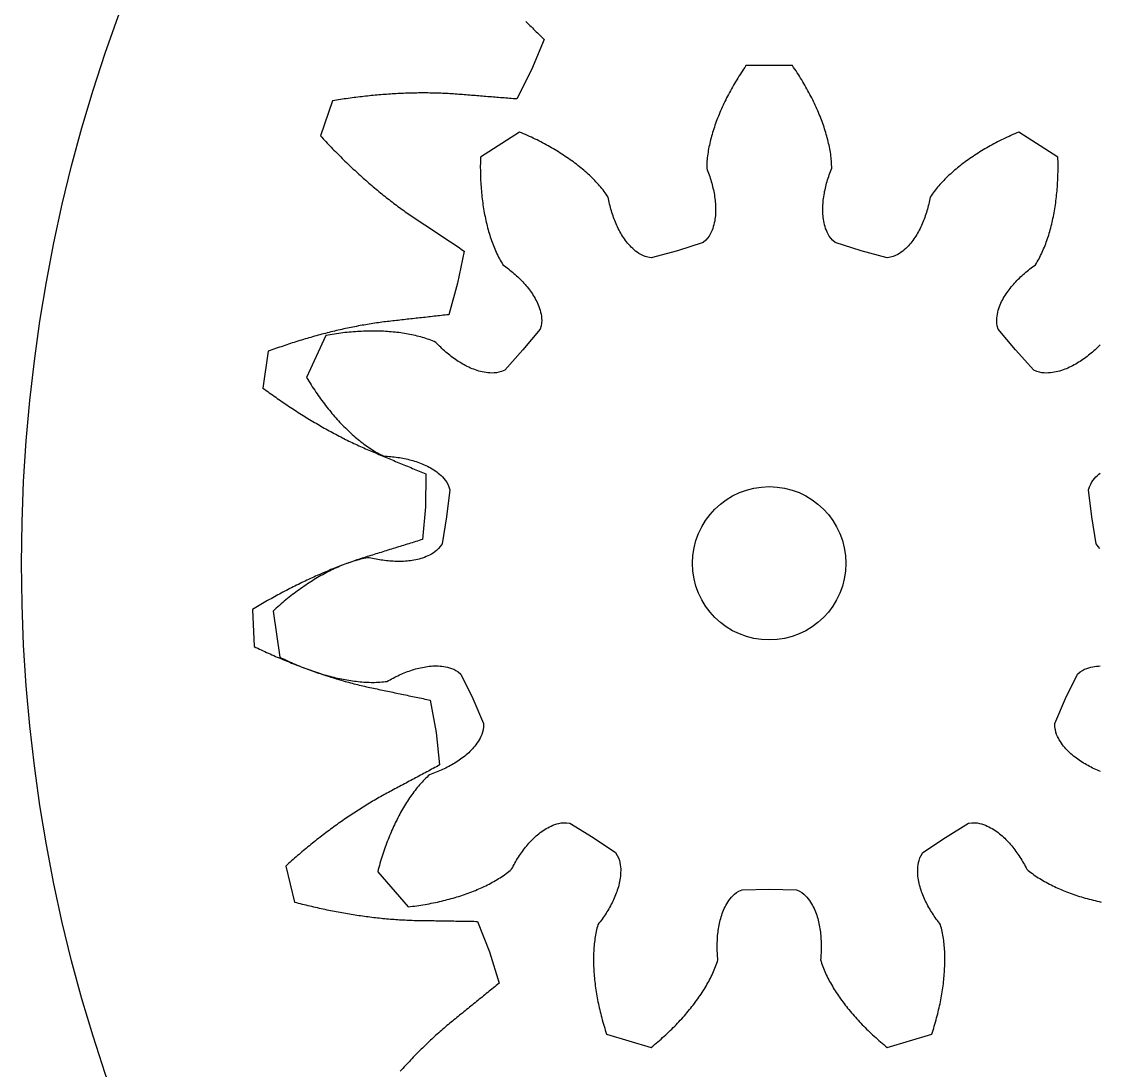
# Model space of a CAD drawing. Header units: metres. Extents: x -83 to 83, y -83 to 83.
# Drawn here: x -83 to -26.8, y -26.5 to 28.3 of the extents above; entities that cross this region are included whole.
import ezdxf

# ---------------------------------------------------------------- set-up
doc = ezdxf.new("R2010")
doc.units = ezdxf.units.M

msp = doc.modelspace()

# ---------------------------------------------------------------- linework, layer by layer
for points in [[(-56.693, 28.269), (-56.625, 28.203), (-56.558, 28.136), (-56.49, 28.07), (-56.423, 28.004), (-56.355, 27.937), (-56.288, 27.871), (-56.22, 27.804), (-56.153, 27.738), (-56.085, 27.671), (-56.018, 27.605), (-55.95, 27.538), (-55.883, 27.472), (-55.815, 27.405), (-55.747, 27.339), (-56.397, 25.756), (-56.397, 25.756), (-57.168, 24.228), (-57.263, 24.235), (-57.357, 24.243), (-57.452, 24.251), (-57.546, 24.258), (-57.641, 24.266), (-57.735, 24.273), (-57.83, 24.281), (-57.924, 24.288), (-58.018, 24.296), (-58.113, 24.303), (-58.207, 24.311), (-58.302, 24.318), (-58.396, 24.326), (-58.49, 24.333), (-58.585, 24.341), (-58.679, 24.348), (-58.773, 24.356), (-58.868, 24.363), (-58.962, 24.371), (-59.056, 24.378), (-59.151, 24.386), (-59.245, 24.393), (-59.339, 24.401), (-59.433, 24.408), (-59.527, 24.416), (-59.622, 24.423), (-59.716, 24.431), (-59.81, 24.438), (-59.904, 24.445), (-59.998, 24.453), (-60.092, 24.46), (-60.187, 24.468), (-60.281, 24.475), (-60.375, 24.483), (-60.469, 24.489), (-60.564, 24.496), (-60.658, 24.502), (-60.753, 24.507), (-60.848, 24.512), (-60.943, 24.517), (-61.039, 24.521), (-61.134, 24.525), (-61.23, 24.528), (-61.325, 24.531), (-61.421, 24.534), (-61.517, 24.536), (-61.614, 24.538), (-61.71, 24.539), (-61.806, 24.54), (-61.903, 24.541), (-62, 24.541), (-62.096, 24.541), (-62.193, 24.541), (-62.29, 24.54), (-62.388, 24.539), (-62.485, 24.537), (-62.582, 24.535), (-62.68, 24.533), (-62.778, 24.53), (-62.876, 24.527), (-62.973, 24.523), (-63.072, 24.52), (-63.17, 24.515), (-63.268, 24.511), (-63.366, 24.506), (-63.465, 24.501), (-63.564, 24.495), (-63.662, 24.489), (-63.761, 24.483), (-63.86, 24.476), (-63.959, 24.469), (-64.058, 24.462), (-64.158, 24.454), (-64.257, 24.446), (-64.356, 24.438), (-64.456, 24.429), (-64.556, 24.42), (-64.655, 24.41), (-64.755, 24.401), (-64.855, 24.39), (-64.955, 24.38), (-65.056, 24.369), (-65.156, 24.358), (-65.256, 24.347), (-65.357, 24.335), (-65.457, 24.323), (-65.558, 24.31), (-65.658, 24.297), (-65.759, 24.284), (-65.86, 24.271), (-65.961, 24.257), (-66.062, 24.243), (-66.163, 24.228), (-66.265, 24.214), (-66.366, 24.198), (-66.467, 24.183), (-66.569, 24.167), (-66.67, 24.151), (-66.772, 24.135), (-67.406, 22.305), (-67.336, 22.229), (-67.266, 22.153), (-67.196, 22.078), (-67.126, 22.003), (-67.055, 21.929), (-66.985, 21.855), (-66.914, 21.781), (-66.844, 21.707), (-66.773, 21.634), (-66.702, 21.561), (-66.631, 21.488), (-66.559, 21.416), (-66.488, 21.344), (-66.417, 21.272), (-66.345, 21.201), (-66.273, 21.13), (-66.201, 21.059), (-66.129, 20.989), (-66.057, 20.919), (-65.985, 20.849), (-65.912, 20.78), (-65.839, 20.71), (-65.767, 20.642), (-65.694, 20.573), (-65.621, 20.505), (-65.548, 20.437), (-65.474, 20.37), (-65.401, 20.303), (-65.328, 20.236), (-65.254, 20.17), (-65.18, 20.104), (-65.106, 20.038), (-65.032, 19.973), (-64.958, 19.907), (-64.884, 19.843), (-64.809, 19.778), (-64.735, 19.715), (-64.66, 19.651), (-64.585, 19.588), (-64.51, 19.525), (-64.435, 19.462), (-64.36, 19.4), (-64.284, 19.338), (-64.209, 19.277), (-64.133, 19.216), (-64.057, 19.155), (-63.981, 19.095), (-63.905, 19.035), (-63.829, 18.975), (-63.753, 18.916), (-63.676, 18.857), (-63.6, 18.799), (-63.523, 18.741), (-63.446, 18.683), (-63.369, 18.626), (-63.292, 18.569), (-63.215, 18.513), (-63.138, 18.457), (-63.06, 18.401), (-62.982, 18.346), (-62.905, 18.291), (-62.827, 18.237), (-62.749, 18.183), (-62.67, 18.13), (-62.592, 18.077), (-62.513, 18.024), (-62.435, 17.972), (-62.356, 17.919), (-62.278, 17.867), (-62.199, 17.815), (-62.12, 17.763), (-62.042, 17.71), (-61.963, 17.658), (-61.884, 17.606), (-61.806, 17.553), (-61.727, 17.501), (-61.648, 17.448), (-61.57, 17.396), (-61.491, 17.344), (-61.412, 17.291), (-61.333, 17.239), (-61.255, 17.187), (-61.176, 17.134), (-61.097, 17.082), (-61.018, 17.029), (-60.939, 16.977), (-60.861, 16.924), (-60.782, 16.872), (-60.703, 16.819), (-60.624, 16.767), (-60.545, 16.715), (-60.466, 16.662), (-60.387, 16.61), (-60.309, 16.557), (-60.23, 16.505), (-60.151, 16.452), (-60.072, 16.399), (-59.993, 16.347), (-59.914, 16.294), (-60.252, 14.617), (-60.252, 14.617), (-60.72, 12.971), (-60.814, 12.961), (-60.909, 12.95), (-61.003, 12.939), (-61.097, 12.929), (-61.191, 12.918), (-61.285, 12.908), (-61.38, 12.897), (-61.474, 12.887), (-61.568, 12.876), (-61.662, 12.866), (-61.756, 12.855), (-61.85, 12.845), (-61.944, 12.834), (-62.038, 12.824), (-62.133, 12.813), (-62.227, 12.803), (-62.321, 12.793), (-62.415, 12.782), (-62.509, 12.772), (-62.603, 12.761), (-62.697, 12.751), (-62.791, 12.74), (-62.885, 12.73), (-62.978, 12.719), (-63.072, 12.709), (-63.166, 12.698), (-63.26, 12.688), (-63.354, 12.677), (-63.448, 12.667), (-63.542, 12.656), (-63.636, 12.646), (-63.729, 12.635), (-63.823, 12.625), (-63.917, 12.614), (-64.011, 12.603), (-64.105, 12.591), (-64.199, 12.579), (-64.293, 12.567), (-64.388, 12.554), (-64.482, 12.54), (-64.576, 12.526), (-64.671, 12.512), (-64.765, 12.497), (-64.86, 12.482), (-64.954, 12.467), (-65.049, 12.451), (-65.144, 12.434), (-65.239, 12.417), (-65.334, 12.4), (-65.429, 12.382), (-65.524, 12.364), (-65.619, 12.346), (-65.714, 12.327), (-65.809, 12.308), (-65.904, 12.288), (-65.999, 12.268), (-66.095, 12.248), (-66.19, 12.227), (-66.286, 12.206), (-66.381, 12.184), (-66.477, 12.162), (-66.572, 12.14), (-66.668, 12.117), (-66.763, 12.094), (-66.859, 12.071), (-66.955, 12.047), (-67.051, 12.023), (-67.146, 11.998), (-67.242, 11.974), (-67.338, 11.948), (-67.434, 11.923), (-67.53, 11.897), (-67.626, 11.87), (-67.722, 11.844), (-67.818, 11.816), (-67.914, 11.789), (-68.011, 11.761), (-68.107, 11.733), (-68.203, 11.705), (-68.299, 11.676), (-68.395, 11.646), (-68.492, 11.617), (-68.588, 11.587), (-68.685, 11.557), (-68.781, 11.526), (-68.877, 11.495), (-68.974, 11.464), (-69.07, 11.432), (-69.167, 11.4), (-69.263, 11.368), (-69.36, 11.335), (-69.456, 11.302), (-69.553, 11.269), (-69.65, 11.235), (-69.746, 11.201), (-69.843, 11.167), (-69.94, 11.132), (-70.036, 11.097), (-70.133, 11.062), (-70.409, 9.145), (-70.326, 9.084), (-70.243, 9.023), (-70.16, 8.962), (-70.077, 8.902), (-69.994, 8.842), (-69.91, 8.783), (-69.827, 8.724), (-69.744, 8.665), (-69.66, 8.606), (-69.577, 8.548), (-69.493, 8.49), (-69.41, 8.433), (-69.326, 8.375), (-69.242, 8.319), (-69.158, 8.262), (-69.074, 8.206), (-68.99, 8.15), (-68.906, 8.095), (-68.822, 8.039), (-68.738, 7.985), (-68.654, 7.93), (-68.569, 7.876), (-68.485, 7.822), (-68.4, 7.769), (-68.316, 7.716), (-68.231, 7.663), (-68.146, 7.611), (-68.062, 7.559), (-67.977, 7.507), (-67.892, 7.456), (-67.807, 7.405), (-67.722, 7.354), (-67.637, 7.304), (-67.552, 7.254), (-67.466, 7.205), (-67.381, 7.156), (-67.296, 7.107), (-67.21, 7.059), (-67.125, 7.011), (-67.039, 6.963), (-66.954, 6.916), (-66.868, 6.869), (-66.782, 6.823), (-66.697, 6.777), (-66.611, 6.731), (-66.525, 6.686), (-66.439, 6.641), (-66.353, 6.597), (-66.267, 6.552), (-66.181, 6.509), (-66.095, 6.466), (-66.008, 6.423), (-65.922, 6.38), (-65.836, 6.338), (-65.749, 6.297), (-65.663, 6.255), (-65.576, 6.215), (-65.49, 6.174), (-65.403, 6.134), (-65.316, 6.095), (-65.229, 6.056), (-65.143, 6.017), (-65.056, 5.979), (-64.969, 5.942), (-64.882, 5.904), (-64.795, 5.868), (-64.708, 5.831), (-64.621, 5.795), (-64.534, 5.758), (-64.447, 5.722), (-64.359, 5.685), (-64.272, 5.649), (-64.185, 5.612), (-64.098, 5.576), (-64.011, 5.539), (-63.924, 5.503), (-63.836, 5.466), (-63.749, 5.43), (-63.662, 5.393), (-63.575, 5.357), (-63.487, 5.32), (-63.4, 5.283), (-63.313, 5.247), (-63.226, 5.21), (-63.138, 5.174), (-63.051, 5.137), (-62.964, 5.101), (-62.876, 5.064), (-62.789, 5.027), (-62.702, 4.991), (-62.614, 4.954), (-62.527, 4.918), (-62.44, 4.881), (-62.352, 4.844), (-62.265, 4.808), (-62.177, 4.771), (-62.09, 4.734), (-62.002, 4.698), (-61.915, 4.661), (-61.93, 2.95), (-61.93, 2.95), (-62.078, 1.245), (-62.168, 1.217), (-62.259, 1.189), (-62.349, 1.161), (-62.44, 1.133), (-62.53, 1.105), (-62.621, 1.076), (-62.711, 1.048), (-62.802, 1.02), (-62.892, 0.992), (-62.983, 0.964), (-63.073, 0.936), (-63.163, 0.908), (-63.254, 0.879), (-63.344, 0.851), (-63.435, 0.823), (-63.525, 0.795), (-63.615, 0.767), (-63.706, 0.739), (-63.796, 0.711), (-63.886, 0.683), (-63.977, 0.655), (-64.067, 0.627), (-64.157, 0.599), (-64.247, 0.571), (-64.338, 0.542), (-64.428, 0.514), (-64.518, 0.486), (-64.608, 0.458), (-64.699, 0.43), (-64.789, 0.402), (-64.879, 0.374), (-64.969, 0.346), (-65.059, 0.318), (-65.149, 0.29), (-65.239, 0.261), (-65.33, 0.232), (-65.42, 0.202), (-65.51, 0.172), (-65.6, 0.141), (-65.69, 0.11), (-65.78, 0.079), (-65.87, 0.047), (-65.96, 0.015), (-66.05, -0.018), (-66.14, -0.051), (-66.23, -0.085), (-66.32, -0.119), (-66.41, -0.154), (-66.5, -0.188), (-66.59, -0.224), (-66.679, -0.259), (-66.769, -0.296), (-66.859, -0.332), (-66.949, -0.369), (-67.039, -0.406), (-67.129, -0.444), (-67.218, -0.482), (-67.308, -0.52), (-67.398, -0.559), (-67.487, -0.598), (-67.577, -0.638), (-67.667, -0.678), (-67.756, -0.718), (-67.846, -0.759), (-67.935, -0.8), (-68.025, -0.842), (-68.114, -0.884), (-68.204, -0.926), (-68.293, -0.969), (-68.383, -1.011), (-68.472, -1.055), (-68.561, -1.099), (-68.65, -1.143), (-68.74, -1.187), (-68.829, -1.232), (-68.918, -1.277), (-69.007, -1.322), (-69.096, -1.368), (-69.186, -1.414), (-69.275, -1.461), (-69.364, -1.508), (-69.453, -1.555), (-69.542, -1.603), (-69.63, -1.651), (-69.719, -1.699), (-69.808, -1.748), (-69.897, -1.797), (-69.986, -1.846), (-70.074, -1.896), (-70.163, -1.946), (-70.252, -1.996), (-70.34, -2.047), (-70.429, -2.098), (-70.517, -2.149), (-70.606, -2.201), (-70.694, -2.253), (-70.782, -2.305), (-70.871, -2.358), (-70.959, -2.411), (-70.867, -4.345), (-70.774, -4.39), (-70.681, -4.434), (-70.588, -4.477), (-70.495, -4.521), (-70.402, -4.564), (-70.309, -4.607), (-70.216, -4.649), (-70.123, -4.691), (-70.03, -4.733), (-69.937, -4.774), (-69.844, -4.815), (-69.751, -4.856), (-69.658, -4.896), (-69.565, -4.936), (-69.472, -4.976), (-69.379, -5.015), (-69.286, -5.054), (-69.193, -5.092), (-69.1, -5.131), (-69.007, -5.168), (-68.914, -5.206), (-68.821, -5.243), (-68.727, -5.28), (-68.634, -5.316), (-68.541, -5.352), (-68.448, -5.388), (-68.355, -5.424), (-68.262, -5.459), (-68.169, -5.493), (-68.076, -5.528), (-67.983, -5.561), (-67.89, -5.595), (-67.797, -5.628), (-67.704, -5.661), (-67.611, -5.693), (-67.518, -5.725), (-67.425, -5.757), (-67.332, -5.788), (-67.239, -5.819), (-67.146, -5.85), (-67.053, -5.88), (-66.96, -5.91), (-66.867, -5.939), (-66.774, -5.968), (-66.681, -5.997), (-66.588, -6.025), (-66.495, -6.053), (-66.402, -6.08), (-66.309, -6.107), (-66.217, -6.134), (-66.124, -6.16), (-66.031, -6.186), (-65.938, -6.211), (-65.845, -6.236), (-65.753, -6.26), (-65.66, -6.284), (-65.567, -6.308), (-65.475, -6.331), (-65.382, -6.354), (-65.289, -6.376), (-65.197, -6.398), (-65.104, -6.42), (-65.012, -6.441), (-64.919, -6.461), (-64.827, -6.481), (-64.734, -6.501), (-64.642, -6.52), (-64.55, -6.54), (-64.457, -6.559), (-64.365, -6.578), (-64.272, -6.598), (-64.18, -6.617), (-64.087, -6.636), (-63.995, -6.656), (-63.902, -6.675), (-63.81, -6.694), (-63.717, -6.714), (-63.625, -6.733), (-63.532, -6.753), (-63.44, -6.772), (-63.347, -6.791), (-63.254, -6.811), (-63.162, -6.83), (-63.069, -6.849), (-62.977, -6.869), (-62.884, -6.888), (-62.791, -6.908), (-62.699, -6.927), (-62.606, -6.946), (-62.513, -6.966), (-62.42, -6.985), (-62.328, -7.005), (-62.235, -7.024), (-62.142, -7.043), (-62.049, -7.063), (-61.957, -7.082), (-61.864, -7.102), (-61.771, -7.121), (-61.678, -7.14), (-61.369, -8.824), (-61.369, -8.824), (-61.191, -10.525), (-61.275, -10.57), (-61.359, -10.615), (-61.442, -10.66), (-61.526, -10.705), (-61.609, -10.749), (-61.693, -10.794), (-61.776, -10.839), (-61.86, -10.884), (-61.943, -10.928), (-62.027, -10.973), (-62.11, -11.018), (-62.194, -11.063), (-62.277, -11.107), (-62.361, -11.152), (-62.444, -11.197), (-62.528, -11.241), (-62.611, -11.286), (-62.694, -11.331), (-62.778, -11.375), (-62.861, -11.42), (-62.944, -11.465), (-63.028, -11.509), (-63.111, -11.554), (-63.194, -11.599), (-63.278, -11.643), (-63.361, -11.688), (-63.444, -11.733), (-63.528, -11.777), (-63.611, -11.822), (-63.694, -11.866), (-63.777, -11.911), (-63.861, -11.956), (-63.944, -12), (-64.027, -12.045), (-64.11, -12.09), (-64.193, -12.136), (-64.276, -12.182), (-64.358, -12.229), (-64.441, -12.276), (-64.524, -12.324), (-64.606, -12.372), (-64.688, -12.42), (-64.771, -12.469), (-64.853, -12.518), (-64.935, -12.568), (-65.017, -12.618), (-65.099, -12.668), (-65.181, -12.719), (-65.262, -12.77), (-65.344, -12.822), (-65.425, -12.874), (-65.507, -12.926), (-65.588, -12.979), (-65.669, -13.032), (-65.75, -13.086), (-65.831, -13.14), (-65.912, -13.194), (-65.993, -13.249), (-66.074, -13.304), (-66.154, -13.36), (-66.235, -13.416), (-66.315, -13.472), (-66.396, -13.528), (-66.476, -13.585), (-66.556, -13.643), (-66.636, -13.7), (-66.716, -13.758), (-66.796, -13.817), (-66.876, -13.876), (-66.955, -13.935), (-67.035, -13.994), (-67.114, -14.054), (-67.194, -14.114), (-67.273, -14.175), (-67.352, -14.235), (-67.431, -14.297), (-67.51, -14.358), (-67.589, -14.42), (-67.668, -14.482), (-67.746, -14.545), (-67.825, -14.608), (-67.903, -14.671), (-67.982, -14.735), (-68.06, -14.799), (-68.138, -14.863), (-68.216, -14.927), (-68.294, -14.992), (-68.372, -15.057), (-68.449, -15.123), (-68.527, -15.189), (-68.604, -15.255), (-68.682, -15.322), (-68.759, -15.388), (-68.836, -15.456), (-68.913, -15.523), (-68.99, -15.591), (-69.067, -15.659), (-69.144, -15.727), (-69.221, -15.796), (-68.764, -17.678), (-68.664, -17.704), (-68.565, -17.73), (-68.465, -17.755), (-68.366, -17.78), (-68.266, -17.805), (-68.167, -17.829), (-68.068, -17.853), (-67.968, -17.877), (-67.869, -17.9), (-67.77, -17.923), (-67.671, -17.946), (-67.572, -17.968), (-67.473, -17.99), (-67.374, -18.012), (-67.275, -18.033), (-67.176, -18.054), (-67.077, -18.075), (-66.979, -18.095), (-66.88, -18.115), (-66.782, -18.135), (-66.683, -18.154), (-66.585, -18.173), (-66.486, -18.191), (-66.388, -18.209), (-66.29, -18.227), (-66.192, -18.245), (-66.093, -18.262), (-65.995, -18.279), (-65.898, -18.295), (-65.8, -18.311), (-65.702, -18.327), (-65.604, -18.342), (-65.506, -18.357), (-65.409, -18.372), (-65.311, -18.386), (-65.214, -18.4), (-65.117, -18.413), (-65.019, -18.426), (-64.922, -18.439), (-64.825, -18.452), (-64.728, -18.464), (-64.631, -18.475), (-64.534, -18.486), (-64.438, -18.497), (-64.341, -18.508), (-64.244, -18.518), (-64.148, -18.528), (-64.052, -18.537), (-63.955, -18.546), (-63.859, -18.554), (-63.763, -18.562), (-63.667, -18.57), (-63.571, -18.577), (-63.475, -18.584), (-63.38, -18.591), (-63.284, -18.597), (-63.189, -18.603), (-63.093, -18.608), (-62.998, -18.613), (-62.903, -18.617), (-62.808, -18.621), (-62.713, -18.625), (-62.618, -18.628), (-62.523, -18.631), (-62.429, -18.633), (-62.334, -18.635), (-62.24, -18.636), (-62.145, -18.638), (-62.051, -18.639), (-61.957, -18.641), (-61.862, -18.642), (-61.768, -18.644), (-61.673, -18.645), (-61.579, -18.647), (-61.484, -18.648), (-61.39, -18.65), (-61.295, -18.651), (-61.201, -18.653), (-61.106, -18.654), (-61.012, -18.656), (-60.917, -18.657), (-60.822, -18.659), (-60.728, -18.66), (-60.633, -18.662), (-60.539, -18.663), (-60.444, -18.665), (-60.349, -18.666), (-60.255, -18.668), (-60.16, -18.669), (-60.065, -18.671), (-59.97, -18.672), (-59.876, -18.674), (-59.781, -18.675), (-59.686, -18.677), (-59.591, -18.678), (-59.497, -18.68), (-59.402, -18.681), (-59.307, -18.683), (-59.212, -18.684), (-58.59, -20.278), (-58.59, -20.278), (-58.094, -21.916), (-58.167, -21.976), (-58.241, -22.035), (-58.314, -22.095), (-58.388, -22.155), (-58.462, -22.215), (-58.535, -22.275), (-58.609, -22.334), (-58.682, -22.394), (-58.756, -22.454), (-58.829, -22.513), (-58.903, -22.573), (-58.976, -22.633), (-59.05, -22.693), (-59.123, -22.752), (-59.197, -22.812), (-59.27, -22.872), (-59.344, -22.931), (-59.417, -22.991), (-59.49, -23.051), (-59.564, -23.11), (-59.637, -23.17), (-59.711, -23.229), (-59.784, -23.289), (-59.857, -23.349), (-59.931, -23.408), (-60.004, -23.468), (-60.077, -23.527), (-60.151, -23.587), (-60.224, -23.647), (-60.297, -23.706), (-60.371, -23.766), (-60.444, -23.825), (-60.517, -23.885), (-60.59, -23.945), (-60.663, -24.005), (-60.736, -24.065), (-60.809, -24.126), (-60.881, -24.188), (-60.953, -24.25), (-61.025, -24.312), (-61.097, -24.375), (-61.169, -24.438), (-61.241, -24.501), (-61.312, -24.565), (-61.383, -24.63), (-61.454, -24.694), (-61.525, -24.759), (-61.596, -24.825), (-61.666, -24.89), (-61.737, -24.957), (-61.807, -25.023), (-61.877, -25.09), (-61.947, -25.157), (-62.016, -25.225), (-62.086, -25.293), (-62.155, -25.361), (-62.224, -25.43), (-62.293, -25.499), (-62.362, -25.568), (-62.431, -25.638), (-62.499, -25.708), (-62.567, -25.779), (-62.636, -25.849), (-62.704, -25.921), (-62.771, -25.992), (-62.839, -26.064), (-62.907, -26.136), (-62.974, -26.208), (-63.041, -26.281), (-63.108, -26.354), (-63.175, -26.428), (-63.242, -26.501)], [(-26.733, 11.399), (-26.799, 11.335), (-26.865, 11.271), (-26.931, 11.208), (-26.997, 11.145), (-27.065, 11.085), (-27.134, 11.025), (-27.203, 10.966), (-27.272, 10.908), (-27.344, 10.853), (-27.415, 10.797), (-27.487, 10.742), (-27.559, 10.688), (-27.633, 10.638), (-27.707, 10.586), (-27.781, 10.535), (-27.858, 10.488), (-27.934, 10.439), (-28.012, 10.395), (-28.091, 10.351), (-28.171, 10.309), (-28.252, 10.268), (-28.333, 10.228), (-28.416, 10.19), (-28.499, 10.153), (-28.585, 10.121), (-28.671, 10.086), (-28.759, 10.057), (-28.849, 10.03), (-28.94, 10.004), (-29.035, 9.984), (-29.131, 9.966), (-29.229, 9.951), (-29.329, 9.937), (-29.433, 9.931), (-29.539, 9.927), (-29.651, 9.931), (-29.77, 9.943), (-29.9, 9.971), (-30.038, 10.011), (-30.201, 10.082), (-31.152, 11.133), (-31.152, 11.133), (-32.057, 12.224), (-32.104, 12.395), (-32.123, 12.538), (-32.133, 12.67), (-32.128, 12.789), (-32.116, 12.901), (-32.097, 13.006), (-32.076, 13.108), (-32.048, 13.204), (-32.019, 13.299), (-31.988, 13.392), (-31.955, 13.483), (-31.916, 13.569), (-31.876, 13.654), (-31.835, 13.738), (-31.789, 13.817), (-31.745, 13.898), (-31.696, 13.976), (-31.646, 14.052), (-31.595, 14.127), (-31.543, 14.201), (-31.49, 14.274), (-31.436, 14.346), (-31.38, 14.417), (-31.321, 14.485), (-31.264, 14.554), (-31.203, 14.621), (-31.141, 14.686), (-31.081, 14.753), (-31.017, 14.817), (-30.952, 14.88), (-30.887, 14.942), (-30.822, 15.005), (-30.755, 15.066), (-30.687, 15.126), (-30.618, 15.185), (-30.548, 15.243), (-30.476, 15.3), (-30.405, 15.357), (-30.333, 15.413), (-30.26, 15.469), (-30.186, 15.523), (-30.113, 15.579), (-30.064, 15.656), (-30.016, 15.734), (-29.97, 15.813), (-29.925, 15.894), (-29.882, 15.976), (-29.84, 16.059), (-29.799, 16.143), (-29.76, 16.228), (-29.721, 16.314), (-29.684, 16.401), (-29.647, 16.488), (-29.612, 16.577), (-29.578, 16.666), (-29.545, 16.757), (-29.512, 16.848), (-29.481, 16.939), (-29.451, 17.032), (-29.421, 17.125), (-29.393, 17.219), (-29.365, 17.313), (-29.338, 17.408), (-29.313, 17.504), (-29.288, 17.601), (-29.264, 17.698), (-29.24, 17.796), (-29.218, 17.894), (-29.197, 17.993), (-29.176, 18.093), (-29.156, 18.193), (-29.137, 18.293), (-29.119, 18.394), (-29.102, 18.496), (-29.086, 18.598), (-29.07, 18.701), (-29.055, 18.805), (-29.041, 18.908), (-29.028, 19.013), (-29.016, 19.118), (-29.005, 19.223), (-28.994, 19.329), (-28.984, 19.435), (-28.975, 19.542), (-28.967, 19.649), (-28.96, 19.757), (-28.953, 19.865), (-28.948, 19.973), (-28.943, 20.082), (-28.939, 20.192), (-28.936, 20.301), (-28.934, 20.412), (-28.932, 20.522), (-28.931, 20.633), (-28.931, 20.745), (-28.932, 20.857), (-28.934, 20.969), (-28.937, 21.081), (-28.94, 21.194), (-30.977, 22.503), (-31.081, 22.46), (-31.185, 22.415), (-31.287, 22.37), (-31.39, 22.325), (-31.491, 22.278), (-31.592, 22.232), (-31.692, 22.184), (-31.791, 22.136), (-31.89, 22.088), (-31.987, 22.039), (-32.085, 21.989), (-32.181, 21.939), (-32.277, 21.888), (-32.371, 21.837), (-32.466, 21.785), (-32.559, 21.732), (-32.652, 21.679), (-32.743, 21.626), (-32.835, 21.572), (-32.925, 21.517), (-33.014, 21.462), (-33.103, 21.406), (-33.191, 21.35), (-33.278, 21.293), (-33.364, 21.235), (-33.45, 21.177), (-33.534, 21.119), (-33.618, 21.06), (-33.701, 21), (-33.783, 20.94), (-33.864, 20.88), (-33.944, 20.818), (-34.023, 20.757), (-34.101, 20.694), (-34.179, 20.632), (-34.255, 20.568), (-34.331, 20.505), (-34.405, 20.44), (-34.479, 20.375), (-34.551, 20.31), (-34.623, 20.244), (-34.693, 20.177), (-34.763, 20.11), (-34.831, 20.042), (-34.898, 19.974), (-34.964, 19.905), (-35.029, 19.836), (-35.092, 19.765), (-35.155, 19.695), (-35.215, 19.623), (-35.275, 19.552), (-35.333, 19.479), (-35.39, 19.405), (-35.444, 19.331), (-35.498, 19.256), (-35.549, 19.181), (-35.598, 19.104), (-35.618, 19.015), (-35.637, 18.925), (-35.657, 18.835), (-35.678, 18.746), (-35.701, 18.657), (-35.722, 18.568), (-35.746, 18.481), (-35.772, 18.393), (-35.798, 18.306), (-35.825, 18.22), (-35.856, 18.135), (-35.885, 18.05), (-35.916, 17.965), (-35.947, 17.88), (-35.983, 17.798), (-36.017, 17.714), (-36.052, 17.631), (-36.091, 17.55), (-36.128, 17.468), (-36.17, 17.388), (-36.213, 17.309), (-36.257, 17.23), (-36.303, 17.152), (-36.35, 17.075), (-36.399, 16.998), (-36.449, 16.922), (-36.504, 16.848), (-36.557, 16.773), (-36.616, 16.7), (-36.677, 16.629), (-36.739, 16.558), (-36.808, 16.49), (-36.88, 16.423), (-36.954, 16.357), (-37.03, 16.292), (-37.114, 16.23), (-37.202, 16.169), (-37.298, 16.112), (-37.405, 16.058), (-37.529, 16.012), (-37.667, 15.97), (-37.842, 15.942), (-39.211, 16.311), (-39.211, 16.311), (-40.562, 16.741), (-40.694, 16.859), (-40.787, 16.969), (-40.867, 17.075), (-40.927, 17.177), (-40.978, 17.278), (-41.018, 17.376), (-41.056, 17.474), (-41.085, 17.57), (-41.111, 17.665), (-41.135, 17.76), (-41.156, 17.855), (-41.171, 17.948), (-41.183, 18.041), (-41.193, 18.134), (-41.197, 18.226), (-41.204, 18.318), (-41.205, 18.409), (-41.204, 18.5), (-41.202, 18.591), (-41.198, 18.681), (-41.193, 18.771), (-41.186, 18.861), (-41.178, 18.951), (-41.165, 19.04), (-41.154, 19.129), (-41.139, 19.218), (-41.122, 19.307), (-41.107, 19.395), (-41.088, 19.484), (-41.068, 19.572), (-41.047, 19.659), (-41.027, 19.747), (-41.003, 19.835), (-40.978, 19.922), (-40.952, 20.009), (-40.925, 20.096), (-40.895, 20.183), (-40.866, 20.269), (-40.835, 20.355), (-40.804, 20.442), (-40.771, 20.528), (-40.74, 20.614), (-40.74, 20.705), (-40.742, 20.796), (-40.746, 20.888), (-40.752, 20.98), (-40.76, 21.072), (-40.77, 21.165), (-40.781, 21.258), (-40.793, 21.351), (-40.808, 21.444), (-40.823, 21.537), (-40.84, 21.63), (-40.858, 21.724), (-40.878, 21.818), (-40.899, 21.912), (-40.921, 22.006), (-40.944, 22.1), (-40.968, 22.194), (-40.994, 22.288), (-41.021, 22.383), (-41.049, 22.477), (-41.078, 22.572), (-41.108, 22.666), (-41.139, 22.761), (-41.171, 22.856), (-41.205, 22.95), (-41.239, 23.045), (-41.274, 23.14), (-41.311, 23.235), (-41.348, 23.33), (-41.387, 23.425), (-41.426, 23.52), (-41.467, 23.615), (-41.508, 23.709), (-41.551, 23.804), (-41.594, 23.899), (-41.639, 23.994), (-41.684, 24.089), (-41.73, 24.184), (-41.778, 24.279), (-41.826, 24.373), (-41.875, 24.468), (-41.926, 24.563), (-41.977, 24.657), (-42.029, 24.752), (-42.082, 24.846), (-42.136, 24.94), (-42.191, 25.035), (-42.246, 25.129), (-42.303, 25.223), (-42.361, 25.317), (-42.419, 25.411), (-42.479, 25.505), (-42.539, 25.598), (-42.6, 25.692), (-42.662, 25.785), (-42.725, 25.879), (-42.789, 25.972), (-45.211, 25.972), (-45.275, 25.879), (-45.338, 25.785), (-45.4, 25.692), (-45.461, 25.598), (-45.521, 25.505), (-45.581, 25.411), (-45.639, 25.317), (-45.697, 25.223), (-45.754, 25.129), (-45.809, 25.035), (-45.864, 24.94), (-45.918, 24.846), (-45.971, 24.752), (-46.023, 24.657), (-46.074, 24.563), (-46.125, 24.468), (-46.174, 24.373), (-46.222, 24.279), (-46.27, 24.184), (-46.316, 24.089), (-46.361, 23.994), (-46.406, 23.899), (-46.449, 23.804), (-46.492, 23.709), (-46.533, 23.615), (-46.574, 23.52), (-46.613, 23.425), (-46.652, 23.33), (-46.689, 23.235), (-46.726, 23.14), (-46.761, 23.045), (-46.795, 22.95), (-46.829, 22.856), (-46.861, 22.761), (-46.892, 22.666), (-46.922, 22.572), (-46.951, 22.477), (-46.979, 22.383), (-47.006, 22.288), (-47.032, 22.194), (-47.056, 22.1), (-47.079, 22.006), (-47.101, 21.912), (-47.122, 21.818), (-47.142, 21.724), (-47.16, 21.63), (-47.177, 21.537), (-47.192, 21.444), (-47.207, 21.351), (-47.219, 21.258), (-47.23, 21.165), (-47.24, 21.072), (-47.248, 20.98), (-47.254, 20.888), (-47.258, 20.796), (-47.26, 20.705), (-47.26, 20.614), (-47.229, 20.528), (-47.196, 20.442), (-47.165, 20.355), (-47.134, 20.269), (-47.105, 20.183), (-47.075, 20.096), (-47.048, 20.009), (-47.022, 19.922), (-46.997, 19.835), (-46.973, 19.747), (-46.953, 19.659), (-46.932, 19.572), (-46.912, 19.484), (-46.893, 19.395), (-46.878, 19.307), (-46.861, 19.218), (-46.846, 19.129), (-46.835, 19.04), (-46.822, 18.951), (-46.814, 18.861), (-46.807, 18.771), (-46.802, 18.681), (-46.798, 18.591), (-46.796, 18.5), (-46.795, 18.409), (-46.796, 18.318), (-46.803, 18.226), (-46.807, 18.134), (-46.817, 18.041), (-46.829, 17.948), (-46.844, 17.855), (-46.865, 17.76), (-46.889, 17.665), (-46.915, 17.57), (-46.944, 17.474), (-46.982, 17.376), (-47.022, 17.278), (-47.073, 17.177), (-47.133, 17.075), (-47.213, 16.969), (-47.306, 16.859), (-47.438, 16.741), (-48.789, 16.311), (-48.789, 16.311), (-50.158, 15.942), (-50.333, 15.97), (-50.471, 16.012), (-50.595, 16.058), (-50.702, 16.112), (-50.798, 16.169), (-50.886, 16.23), (-50.97, 16.292), (-51.046, 16.357), (-51.12, 16.423), (-51.192, 16.49), (-51.261, 16.558), (-51.323, 16.629), (-51.384, 16.7), (-51.443, 16.773), (-51.496, 16.848), (-51.551, 16.922), (-51.601, 16.998), (-51.65, 17.075), (-51.697, 17.152), (-51.743, 17.23), (-51.787, 17.309), (-51.83, 17.388), (-51.872, 17.468), (-51.909, 17.55), (-51.948, 17.631), (-51.983, 17.714), (-52.017, 17.798), (-52.053, 17.88), (-52.084, 17.965), (-52.115, 18.05), (-52.144, 18.135), (-52.175, 18.22), (-52.202, 18.306), (-52.228, 18.393), (-52.254, 18.481), (-52.278, 18.568), (-52.299, 18.657), (-52.322, 18.746), (-52.343, 18.835), (-52.363, 18.925), (-52.382, 19.015), (-52.402, 19.104), (-52.451, 19.181), (-52.502, 19.256), (-52.556, 19.331), (-52.61, 19.405), (-52.667, 19.479), (-52.725, 19.552), (-52.785, 19.623), (-52.845, 19.695), (-52.908, 19.765), (-52.971, 19.836), (-53.036, 19.905), (-53.102, 19.974), (-53.169, 20.042), (-53.237, 20.11), (-53.307, 20.177), (-53.377, 20.244), (-53.449, 20.31), (-53.521, 20.375), (-53.595, 20.44), (-53.669, 20.505), (-53.745, 20.568), (-53.821, 20.632), (-53.899, 20.694), (-53.977, 20.757), (-54.056, 20.818), (-54.136, 20.88), (-54.217, 20.94), (-54.299, 21), (-54.382, 21.06), (-54.466, 21.119), (-54.55, 21.177), (-54.636, 21.235), (-54.722, 21.293), (-54.809, 21.35), (-54.897, 21.406), (-54.986, 21.462), (-55.075, 21.517), (-55.165, 21.572), (-55.257, 21.626), (-55.348, 21.679), (-55.441, 21.732), (-55.534, 21.785), (-55.629, 21.837), (-55.723, 21.888), (-55.819, 21.939), (-55.915, 21.989), (-56.013, 22.039), (-56.11, 22.088), (-56.209, 22.136), (-56.308, 22.184), (-56.408, 22.232), (-56.509, 22.278), (-56.61, 22.325), (-56.712, 22.37), (-56.815, 22.415), (-56.919, 22.46), (-57.023, 22.503), (-59.06, 21.194), (-59.063, 21.081), (-59.066, 20.969), (-59.068, 20.857), (-59.069, 20.745), (-59.069, 20.633), (-59.068, 20.522), (-59.066, 20.412), (-59.064, 20.301), (-59.061, 20.192), (-59.057, 20.082), (-59.052, 19.973), (-59.047, 19.865), (-59.04, 19.757), (-59.033, 19.649), (-59.025, 19.542), (-59.016, 19.435), (-59.006, 19.329), (-58.995, 19.223), (-58.984, 19.118), (-58.972, 19.013), (-58.959, 18.908), (-58.945, 18.805), (-58.93, 18.701), (-58.914, 18.598), (-58.898, 18.496), (-58.881, 18.394), (-58.863, 18.293), (-58.844, 18.193), (-58.824, 18.093), (-58.803, 17.993), (-58.782, 17.894), (-58.76, 17.796), (-58.736, 17.698), (-58.712, 17.601), (-58.687, 17.504), (-58.662, 17.408), (-58.635, 17.313), (-58.607, 17.219), (-58.579, 17.125), (-58.549, 17.032), (-58.519, 16.939), (-58.488, 16.848), (-58.455, 16.757), (-58.422, 16.666), (-58.388, 16.577), (-58.353, 16.488), (-58.316, 16.401), (-58.279, 16.314), (-58.24, 16.228), (-58.201, 16.143), (-58.16, 16.059), (-58.118, 15.976), (-58.075, 15.894), (-58.03, 15.813), (-57.984, 15.734), (-57.936, 15.656), (-57.887, 15.579), (-57.814, 15.523), (-57.74, 15.469), (-57.667, 15.413), (-57.595, 15.357), (-57.524, 15.3), (-57.452, 15.243), (-57.382, 15.185), (-57.313, 15.126), (-57.245, 15.066), (-57.178, 15.005), (-57.113, 14.942), (-57.048, 14.88), (-56.983, 14.817), (-56.919, 14.753), (-56.859, 14.686), (-56.797, 14.621), (-56.736, 14.554), (-56.679, 14.485), (-56.62, 14.417), (-56.564, 14.346), (-56.51, 14.274), (-56.457, 14.201), (-56.405, 14.127), (-56.354, 14.052), (-56.304, 13.976), (-56.255, 13.898), (-56.211, 13.817), (-56.165, 13.738), (-56.124, 13.654), (-56.084, 13.569), (-56.045, 13.483), (-56.012, 13.392), (-55.981, 13.299), (-55.952, 13.204), (-55.924, 13.108), (-55.903, 13.006), (-55.884, 12.901), (-55.872, 12.789), (-55.867, 12.67), (-55.877, 12.538), (-55.896, 12.395), (-55.943, 12.224), (-56.848, 11.133), (-56.848, 11.133), (-57.799, 10.082), (-57.962, 10.011), (-58.1, 9.971), (-58.23, 9.943), (-58.349, 9.931), (-58.461, 9.927), (-58.567, 9.931), (-58.671, 9.937), (-58.771, 9.951), (-58.869, 9.966), (-58.965, 9.984), (-59.06, 10.004), (-59.151, 10.03), (-59.241, 10.057), (-59.329, 10.086), (-59.415, 10.121), (-59.501, 10.153), (-59.584, 10.19), (-59.667, 10.228), (-59.748, 10.268), (-59.829, 10.309), (-59.909, 10.351), (-59.988, 10.395), (-60.066, 10.439), (-60.142, 10.488), (-60.219, 10.535), (-60.293, 10.586), (-60.367, 10.638), (-60.441, 10.688), (-60.513, 10.742), (-60.585, 10.797), (-60.656, 10.853), (-60.728, 10.908), (-60.797, 10.966), (-60.866, 11.025), (-60.935, 11.085), (-61.003, 11.145), (-61.069, 11.208), (-61.135, 11.271), (-61.201, 11.335), (-61.267, 11.399), (-61.331, 11.465), (-61.397, 11.528), (-61.48, 11.567), (-61.564, 11.603), (-61.649, 11.637), (-61.735, 11.67), (-61.822, 11.701), (-61.91, 11.731), (-61.999, 11.759), (-62.089, 11.786), (-62.18, 11.812), (-62.271, 11.837), (-62.363, 11.86), (-62.456, 11.882), (-62.549, 11.903), (-62.643, 11.923), (-62.738, 11.942), (-62.833, 11.96), (-62.929, 11.977), (-63.025, 11.993), (-63.122, 12.008), (-63.22, 12.022), (-63.318, 12.035), (-63.416, 12.047), (-63.515, 12.058), (-63.615, 12.068), (-63.715, 12.077), (-63.816, 12.085), (-63.917, 12.092), (-64.018, 12.098), (-64.12, 12.104), (-64.222, 12.108), (-64.325, 12.112), (-64.428, 12.114), (-64.532, 12.116), (-64.636, 12.117), (-64.74, 12.116), (-64.845, 12.115), (-64.95, 12.114), (-65.056, 12.111), (-65.161, 12.107), (-65.268, 12.102), (-65.374, 12.097), (-65.481, 12.091), (-65.588, 12.083), (-65.696, 12.075), (-65.804, 12.066), (-65.912, 12.056), (-66.021, 12.046), (-66.13, 12.034), (-66.239, 12.022), (-66.348, 12.008), (-66.458, 11.994), (-66.568, 11.979), (-66.678, 11.963), (-66.789, 11.946), (-66.899, 11.928), (-67.011, 11.91), (-67.122, 11.89), (-68.128, 9.688), (-68.07, 9.591), (-68.011, 9.495), (-67.952, 9.399), (-67.892, 9.305), (-67.832, 9.211), (-67.771, 9.118), (-67.71, 9.026), (-67.649, 8.934), (-67.587, 8.844), (-67.524, 8.754), (-67.461, 8.665), (-67.398, 8.577), (-67.334, 8.489), (-67.269, 8.402), (-67.205, 8.317), (-67.139, 8.232), (-67.074, 8.148), (-67.008, 8.064), (-66.941, 7.982), (-66.874, 7.9), (-66.807, 7.82), (-66.739, 7.74), (-66.671, 7.661), (-66.602, 7.583), (-66.533, 7.506), (-66.463, 7.429), (-66.393, 7.354), (-66.323, 7.279), (-66.252, 7.206), (-66.181, 7.133), (-66.11, 7.062), (-66.038, 6.991), (-65.965, 6.921), (-65.893, 6.853), (-65.819, 6.785), (-65.746, 6.718), (-65.672, 6.653), (-65.598, 6.588), (-65.523, 6.525), (-65.448, 6.462), (-65.372, 6.401), (-65.296, 6.34), (-65.22, 6.281), (-65.143, 6.223), (-65.066, 6.167), (-64.988, 6.111), (-64.91, 6.057), (-64.832, 6.004), (-64.753, 5.953), (-64.674, 5.902), (-64.594, 5.854), (-64.514, 5.807), (-64.433, 5.761), (-64.352, 5.717), (-64.27, 5.675), (-64.188, 5.636), (-64.105, 5.598), (-64.014, 5.59), (-63.922, 5.584), (-63.831, 5.577), (-63.739, 5.569), (-63.649, 5.56), (-63.557, 5.551), (-63.467, 5.54), (-63.377, 5.527), (-63.287, 5.513), (-63.198, 5.499), (-63.11, 5.481), (-63.021, 5.464), (-62.932, 5.445), (-62.844, 5.426), (-62.757, 5.403), (-62.67, 5.381), (-62.583, 5.358), (-62.497, 5.331), (-62.411, 5.306), (-62.326, 5.276), (-62.241, 5.245), (-62.157, 5.212), (-62.073, 5.178), (-61.99, 5.142), (-61.907, 5.105), (-61.824, 5.066), (-61.743, 5.022), (-61.661, 4.98), (-61.581, 4.932), (-61.502, 4.882), (-61.423, 4.83), (-61.346, 4.772), (-61.269, 4.71), (-61.193, 4.647), (-61.118, 4.581), (-61.044, 4.506), (-60.972, 4.428), (-60.901, 4.341), (-60.834, 4.243), (-60.77, 4.126), (-60.709, 3.996), (-60.656, 3.827), (-60.827, 2.419), (-60.827, 2.419), (-61.059, 1.021), (-61.158, 0.873), (-61.253, 0.765), (-61.347, 0.671), (-61.44, 0.597), (-61.532, 0.533), (-61.624, 0.479), (-61.715, 0.428), (-61.806, 0.385), (-61.897, 0.346), (-61.987, 0.309), (-62.078, 0.274), (-62.168, 0.246), (-62.259, 0.221), (-62.349, 0.197), (-62.439, 0.18), (-62.529, 0.161), (-62.619, 0.147), (-62.71, 0.134), (-62.8, 0.124), (-62.89, 0.115), (-62.98, 0.107), (-63.07, 0.101), (-63.16, 0.096), (-63.25, 0.096), (-63.34, 0.094), (-63.43, 0.097), (-63.52, 0.101), (-63.61, 0.103), (-63.7, 0.109), (-63.79, 0.117), (-63.88, 0.125), (-63.97, 0.133), (-64.059, 0.144), (-64.149, 0.156), (-64.239, 0.169), (-64.329, 0.184), (-64.419, 0.201), (-64.509, 0.218), (-64.599, 0.236), (-64.688, 0.255), (-64.778, 0.275), (-64.868, 0.293), (-64.958, 0.28), (-65.048, 0.265), (-65.139, 0.248), (-65.229, 0.229), (-65.319, 0.208), (-65.409, 0.185), (-65.499, 0.161), (-65.59, 0.135), (-65.68, 0.108), (-65.77, 0.079), (-65.86, 0.049), (-65.95, 0.018), (-66.04, -0.015), (-66.13, -0.049), (-66.22, -0.084), (-66.31, -0.12), (-66.399, -0.158), (-66.489, -0.197), (-66.579, -0.236), (-66.668, -0.278), (-66.758, -0.32), (-66.847, -0.363), (-66.936, -0.407), (-67.026, -0.453), (-67.115, -0.499), (-67.204, -0.547), (-67.292, -0.595), (-67.381, -0.645), (-67.47, -0.695), (-67.558, -0.747), (-67.646, -0.8), (-67.735, -0.853), (-67.823, -0.908), (-67.911, -0.963), (-67.998, -1.02), (-68.086, -1.077), (-68.173, -1.136), (-68.261, -1.195), (-68.348, -1.256), (-68.435, -1.317), (-68.521, -1.379), (-68.608, -1.442), (-68.694, -1.506), (-68.78, -1.571), (-68.866, -1.637), (-68.952, -1.704), (-69.037, -1.772), (-69.123, -1.84), (-69.208, -1.91), (-69.293, -1.98), (-69.377, -2.052), (-69.462, -2.124), (-69.546, -2.197), (-69.63, -2.271), (-69.713, -2.346), (-69.797, -2.421), (-69.88, -2.498), (-69.535, -4.895), (-69.434, -4.945), (-69.333, -4.994), (-69.231, -5.042), (-69.13, -5.089), (-69.029, -5.136), (-68.927, -5.181), (-68.826, -5.226), (-68.725, -5.269), (-68.624, -5.312), (-68.522, -5.354), (-68.421, -5.395), (-68.32, -5.435), (-68.219, -5.474), (-68.118, -5.512), (-68.017, -5.549), (-67.917, -5.585), (-67.816, -5.62), (-67.715, -5.655), (-67.615, -5.688), (-67.514, -5.721), (-67.414, -5.752), (-67.314, -5.782), (-67.213, -5.812), (-67.113, -5.841), (-67.014, -5.868), (-66.914, -5.895), (-66.814, -5.92), (-66.715, -5.945), (-66.616, -5.969), (-66.517, -5.991), (-66.418, -6.013), (-66.319, -6.033), (-66.22, -6.053), (-66.122, -6.071), (-66.024, -6.089), (-65.926, -6.105), (-65.828, -6.12), (-65.731, -6.134), (-65.634, -6.147), (-65.537, -6.159), (-65.44, -6.17), (-65.343, -6.18), (-65.247, -6.188), (-65.151, -6.195), (-65.056, -6.201), (-64.961, -6.206), (-64.866, -6.209), (-64.771, -6.212), (-64.677, -6.212), (-64.583, -6.212), (-64.49, -6.21), (-64.397, -6.206), (-64.304, -6.201), (-64.212, -6.193), (-64.121, -6.185), (-64.03, -6.174), (-63.94, -6.16), (-63.859, -6.117), (-63.779, -6.073), (-63.698, -6.029), (-63.617, -5.987), (-63.535, -5.946), (-63.454, -5.904), (-63.372, -5.865), (-63.289, -5.826), (-63.206, -5.789), (-63.123, -5.753), (-63.039, -5.721), (-62.955, -5.687), (-62.871, -5.655), (-62.786, -5.623), (-62.701, -5.596), (-62.615, -5.567), (-62.53, -5.539), (-62.443, -5.516), (-62.357, -5.49), (-62.269, -5.469), (-62.181, -5.45), (-62.092, -5.432), (-62.003, -5.415), (-61.914, -5.4), (-61.824, -5.386), (-61.734, -5.374), (-61.641, -5.368), (-61.55, -5.359), (-61.457, -5.356), (-61.363, -5.355), (-61.268, -5.356), (-61.172, -5.364), (-61.074, -5.374), (-60.976, -5.386), (-60.877, -5.401), (-60.775, -5.424), (-60.672, -5.451), (-60.565, -5.486), (-60.455, -5.532), (-60.339, -5.595), (-60.217, -5.672), (-60.081, -5.786), (-59.464, -7.062), (-59.464, -7.062), (-58.903, -8.364), (-58.906, -8.542), (-58.928, -8.684), (-58.956, -8.814), (-58.994, -8.927), (-59.037, -9.03), (-59.085, -9.125), (-59.134, -9.218), (-59.188, -9.302), (-59.243, -9.385), (-59.299, -9.465), (-59.356, -9.543), (-59.417, -9.615), (-59.48, -9.686), (-59.543, -9.754), (-59.609, -9.817), (-59.675, -9.883), (-59.743, -9.943), (-59.812, -10.002), (-59.882, -10.06), (-59.953, -10.116), (-60.025, -10.171), (-60.097, -10.225), (-60.17, -10.278), (-60.246, -10.326), (-60.321, -10.376), (-60.398, -10.423), (-60.475, -10.469), (-60.552, -10.515), (-60.631, -10.559), (-60.711, -10.601), (-60.791, -10.642), (-60.871, -10.685), (-60.953, -10.724), (-61.035, -10.762), (-61.118, -10.8), (-61.201, -10.836), (-61.286, -10.87), (-61.371, -10.905), (-61.456, -10.938), (-61.542, -10.971), (-61.628, -11.003), (-61.714, -11.036), (-61.783, -11.095), (-61.85, -11.156), (-61.917, -11.22), (-61.983, -11.284), (-62.047, -11.351), (-62.111, -11.419), (-62.174, -11.488), (-62.236, -11.558), (-62.297, -11.63), (-62.357, -11.703), (-62.416, -11.777), (-62.475, -11.852), (-62.533, -11.928), (-62.591, -12.005), (-62.647, -12.083), (-62.703, -12.163), (-62.758, -12.243), (-62.813, -12.324), (-62.867, -12.406), (-62.92, -12.489), (-62.972, -12.573), (-63.024, -12.657), (-63.075, -12.743), (-63.126, -12.829), (-63.175, -12.917), (-63.225, -13.005), (-63.273, -13.094), (-63.321, -13.183), (-63.368, -13.274), (-63.415, -13.365), (-63.46, -13.457), (-63.506, -13.55), (-63.55, -13.643), (-63.594, -13.737), (-63.637, -13.832), (-63.68, -13.928), (-63.722, -14.025), (-63.763, -14.122), (-63.804, -14.22), (-63.844, -14.318), (-63.883, -14.417), (-63.922, -14.517), (-63.96, -14.618), (-63.997, -14.719), (-64.034, -14.821), (-64.07, -14.924), (-64.105, -15.027), (-64.14, -15.131), (-64.174, -15.235), (-64.207, -15.34), (-64.239, -15.446), (-64.271, -15.552), (-64.303, -15.659), (-64.333, -15.767), (-64.363, -15.875), (-64.392, -15.984), (-64.421, -16.093), (-62.835, -17.923), (-62.723, -17.91), (-62.611, -17.897), (-62.5, -17.883), (-62.389, -17.868), (-62.279, -17.852), (-62.169, -17.835), (-62.06, -17.818), (-61.951, -17.8), (-61.843, -17.781), (-61.735, -17.762), (-61.628, -17.741), (-61.521, -17.72), (-61.415, -17.699), (-61.31, -17.676), (-61.205, -17.653), (-61.1, -17.629), (-60.996, -17.604), (-60.893, -17.578), (-60.791, -17.552), (-60.689, -17.525), (-60.587, -17.497), (-60.486, -17.469), (-60.386, -17.44), (-60.287, -17.41), (-60.188, -17.379), (-60.089, -17.347), (-59.992, -17.315), (-59.895, -17.282), (-59.799, -17.248), (-59.703, -17.213), (-59.608, -17.178), (-59.514, -17.142), (-59.421, -17.105), (-59.328, -17.067), (-59.236, -17.029), (-59.145, -16.99), (-59.054, -16.95), (-58.965, -16.909), (-58.876, -16.867), (-58.788, -16.825), (-58.701, -16.782), (-58.614, -16.738), (-58.529, -16.693), (-58.444, -16.647), (-58.361, -16.6), (-58.278, -16.553), (-58.196, -16.505), (-58.115, -16.455), (-58.036, -16.405), (-57.957, -16.354), (-57.88, -16.301), (-57.804, -16.248), (-57.729, -16.194), (-57.655, -16.138), (-57.583, -16.081), (-57.513, -16.023), (-57.444, -15.963), (-57.399, -15.883), (-57.356, -15.802), (-57.311, -15.722), (-57.266, -15.642), (-57.22, -15.563), (-57.174, -15.484), (-57.126, -15.407), (-57.077, -15.33), (-57.028, -15.254), (-56.977, -15.179), (-56.924, -15.106), (-56.871, -15.032), (-56.818, -14.96), (-56.764, -14.887), (-56.707, -14.818), (-56.651, -14.747), (-56.594, -14.678), (-56.533, -14.611), (-56.474, -14.543), (-56.412, -14.478), (-56.348, -14.414), (-56.284, -14.351), (-56.218, -14.289), (-56.151, -14.228), (-56.082, -14.168), (-56.013, -14.109), (-55.939, -14.053), (-55.867, -13.997), (-55.79, -13.944), (-55.712, -13.892), (-55.632, -13.842), (-55.546, -13.796), (-55.459, -13.752), (-55.369, -13.709), (-55.278, -13.668), (-55.179, -13.632), (-55.078, -13.599), (-54.97, -13.571), (-54.852, -13.55), (-54.72, -13.54), (-54.576, -13.539), (-54.4, -13.561), (-53.191, -14.301), (-53.191, -14.301), (-52.015, -15.094), (-51.922, -15.245), (-51.863, -15.376), (-51.817, -15.5), (-51.788, -15.616), (-51.768, -15.726), (-51.756, -15.832), (-51.748, -15.936), (-51.747, -16.037), (-51.749, -16.136), (-51.753, -16.234), (-51.759, -16.331), (-51.771, -16.424), (-51.786, -16.517), (-51.802, -16.609), (-51.824, -16.698), (-51.843, -16.788), (-51.868, -16.876), (-51.894, -16.963), (-51.922, -17.049), (-51.951, -17.135), (-51.982, -17.22), (-52.014, -17.305), (-52.047, -17.388), (-52.084, -17.47), (-52.12, -17.553), (-52.16, -17.634), (-52.2, -17.714), (-52.24, -17.795), (-52.283, -17.874), (-52.327, -17.953), (-52.372, -18.031), (-52.416, -18.11), (-52.464, -18.187), (-52.512, -18.264), (-52.562, -18.34), (-52.612, -18.416), (-52.665, -18.49), (-52.718, -18.565), (-52.771, -18.639), (-52.826, -18.713), (-52.881, -18.786), (-52.935, -18.861), (-52.961, -18.948), (-52.985, -19.036), (-53.007, -19.125), (-53.027, -19.215), (-53.045, -19.306), (-53.062, -19.397), (-53.078, -19.49), (-53.092, -19.582), (-53.104, -19.676), (-53.116, -19.77), (-53.126, -19.864), (-53.135, -19.959), (-53.142, -20.054), (-53.149, -20.15), (-53.154, -20.247), (-53.158, -20.344), (-53.162, -20.441), (-53.164, -20.539), (-53.164, -20.637), (-53.164, -20.735), (-53.163, -20.834), (-53.161, -20.933), (-53.158, -21.033), (-53.153, -21.133), (-53.148, -21.233), (-53.142, -21.334), (-53.135, -21.435), (-53.126, -21.536), (-53.117, -21.638), (-53.107, -21.74), (-53.096, -21.842), (-53.084, -21.944), (-53.071, -22.047), (-53.056, -22.15), (-53.042, -22.253), (-53.026, -22.357), (-53.009, -22.461), (-52.991, -22.565), (-52.972, -22.669), (-52.953, -22.774), (-52.932, -22.878), (-52.91, -22.983), (-52.888, -23.088), (-52.865, -23.194), (-52.84, -23.299), (-52.815, -23.405), (-52.789, -23.511), (-52.762, -23.617), (-52.734, -23.723), (-52.706, -23.83), (-52.676, -23.936), (-52.645, -24.043), (-52.614, -24.15), (-52.581, -24.257), (-52.548, -24.364), (-52.514, -24.471), (-52.479, -24.579), (-50.155, -25.261), (-50.155, -25.261), (-50.068, -25.189), (-49.981, -25.118), (-49.895, -25.046), (-49.81, -24.973), (-49.726, -24.9), (-49.642, -24.827), (-49.56, -24.753), (-49.478, -24.679), (-49.397, -24.605), (-49.317, -24.53), (-49.238, -24.455), (-49.159, -24.38), (-49.082, -24.304), (-49.005, -24.228), (-48.93, -24.152), (-48.855, -24.075), (-48.781, -23.998), (-48.708, -23.921), (-48.636, -23.844), (-48.565, -23.766), (-48.494, -23.687), (-48.425, -23.609), (-48.356, -23.53), (-48.289, -23.451), (-48.222, -23.372), (-48.157, -23.292), (-48.092, -23.212), (-48.028, -23.132), (-47.966, -23.051), (-47.904, -22.971), (-47.843, -22.89), (-47.784, -22.808), (-47.725, -22.727), (-47.667, -22.645), (-47.611, -22.563), (-47.555, -22.481), (-47.501, -22.398), (-47.447, -22.315), (-47.395, -22.232), (-47.344, -22.149), (-47.294, -22.065), (-47.245, -21.982), (-47.198, -21.898), (-47.151, -21.814), (-47.106, -21.729), (-47.062, -21.644), (-47.02, -21.56), (-46.978, -21.474), (-46.939, -21.389), (-46.9, -21.304), (-46.863, -21.218), (-46.828, -21.132), (-46.794, -21.045), (-46.763, -20.959), (-46.733, -20.872), (-46.705, -20.785), (-46.68, -20.697), (-46.685, -20.606), (-46.692, -20.514), (-46.698, -20.423), (-46.703, -20.331), (-46.707, -20.24), (-46.711, -20.148), (-46.713, -20.057), (-46.713, -19.967), (-46.712, -19.876), (-46.711, -19.785), (-46.705, -19.695), (-46.701, -19.605), (-46.696, -19.515), (-46.689, -19.425), (-46.678, -19.335), (-46.669, -19.246), (-46.659, -19.156), (-46.644, -19.068), (-46.631, -18.978), (-46.614, -18.89), (-46.595, -18.802), (-46.575, -18.714), (-46.553, -18.626), (-46.53, -18.538), (-46.505, -18.451), (-46.478, -18.364), (-46.446, -18.277), (-46.416, -18.19), (-46.38, -18.104), (-46.342, -18.018), (-46.302, -17.933), (-46.255, -17.848), (-46.205, -17.764), (-46.153, -17.679), (-46.098, -17.595), (-46.034, -17.512), (-45.968, -17.429), (-45.891, -17.347), (-45.804, -17.266), (-45.698, -17.186), (-45.578, -17.107), (-45.417, -17.031), (-44, -17), (-44, -17), (-42.583, -17.031), (-42.422, -17.107), (-42.302, -17.186), (-42.196, -17.266), (-42.109, -17.347), (-42.032, -17.429), (-41.966, -17.512), (-41.902, -17.595), (-41.847, -17.679), (-41.795, -17.764), (-41.746, -17.848), (-41.698, -17.933), (-41.658, -18.018), (-41.62, -18.104), (-41.584, -18.19), (-41.554, -18.277), (-41.522, -18.364), (-41.495, -18.451), (-41.47, -18.538), (-41.447, -18.626), (-41.425, -18.714), (-41.405, -18.802), (-41.386, -18.89), (-41.369, -18.978), (-41.356, -19.068), (-41.341, -19.156), (-41.331, -19.246), (-41.322, -19.335), (-41.311, -19.425), (-41.304, -19.515), (-41.299, -19.605), (-41.295, -19.695), (-41.289, -19.785), (-41.288, -19.876), (-41.287, -19.967), (-41.287, -20.057), (-41.289, -20.148), (-41.293, -20.24), (-41.297, -20.331), (-41.302, -20.423), (-41.308, -20.514), (-41.315, -20.606), (-41.32, -20.697), (-41.295, -20.785), (-41.267, -20.872), (-41.237, -20.959), (-41.206, -21.045), (-41.172, -21.132), (-41.137, -21.218), (-41.1, -21.304), (-41.061, -21.389), (-41.022, -21.474), (-40.98, -21.56), (-40.938, -21.644), (-40.894, -21.729), (-40.849, -21.814), (-40.802, -21.898), (-40.755, -21.982), (-40.706, -22.065), (-40.656, -22.149), (-40.605, -22.232), (-40.553, -22.315), (-40.499, -22.398), (-40.445, -22.481), (-40.389, -22.563), (-40.333, -22.645), (-40.275, -22.727), (-40.216, -22.808), (-40.157, -22.89), (-40.096, -22.971), (-40.034, -23.051), (-39.972, -23.132), (-39.908, -23.212), (-39.843, -23.292), (-39.778, -23.372), (-39.711, -23.451), (-39.644, -23.53), (-39.575, -23.609), (-39.506, -23.687), (-39.435, -23.766), (-39.364, -23.844), (-39.292, -23.921), (-39.219, -23.998), (-39.145, -24.075), (-39.07, -24.152), (-38.995, -24.228), (-38.918, -24.304), (-38.841, -24.38), (-38.762, -24.455), (-38.683, -24.53), (-38.603, -24.605), (-38.522, -24.679), (-38.44, -24.753), (-38.358, -24.827), (-38.274, -24.9), (-38.19, -24.973), (-38.105, -25.046), (-38.019, -25.118), (-37.932, -25.189), (-37.845, -25.261), (-35.521, -24.579), (-35.486, -24.471), (-35.452, -24.364), (-35.419, -24.257), (-35.386, -24.15), (-35.355, -24.043), (-35.324, -23.936), (-35.294, -23.83), (-35.266, -23.723), (-35.238, -23.617), (-35.211, -23.511), (-35.185, -23.405), (-35.16, -23.299), (-35.135, -23.194), (-35.112, -23.088), (-35.09, -22.983), (-35.068, -22.878), (-35.047, -22.774), (-35.028, -22.669), (-35.009, -22.565), (-34.991, -22.461), (-34.974, -22.357), (-34.958, -22.253), (-34.944, -22.15), (-34.929, -22.047), (-34.916, -21.944), (-34.904, -21.842), (-34.893, -21.74), (-34.883, -21.638), (-34.874, -21.536), (-34.865, -21.435), (-34.858, -21.334), (-34.852, -21.233), (-34.847, -21.133), (-34.842, -21.033), (-34.839, -20.933), (-34.837, -20.834), (-34.836, -20.735), (-34.836, -20.637), (-34.836, -20.539), (-34.838, -20.441), (-34.842, -20.344), (-34.846, -20.247), (-34.851, -20.15), (-34.858, -20.054), (-34.865, -19.959), (-34.874, -19.864), (-34.884, -19.77), (-34.896, -19.676), (-34.908, -19.582), (-34.922, -19.49), (-34.938, -19.397), (-34.955, -19.306), (-34.973, -19.215), (-34.993, -19.125), (-35.015, -19.036), (-35.039, -18.948), (-35.065, -18.861), (-35.119, -18.786), (-35.174, -18.713), (-35.229, -18.639), (-35.282, -18.565), (-35.335, -18.49), (-35.388, -18.416), (-35.438, -18.34), (-35.488, -18.264), (-35.536, -18.187), (-35.584, -18.11), (-35.628, -18.031), (-35.673, -17.953), (-35.717, -17.874), (-35.76, -17.795), (-35.8, -17.714), (-35.84, -17.634), (-35.88, -17.553), (-35.916, -17.47), (-35.953, -17.388), (-35.986, -17.305), (-36.018, -17.22), (-36.049, -17.135), (-36.078, -17.049), (-36.106, -16.963), (-36.132, -16.876), (-36.157, -16.788), (-36.176, -16.698), (-36.198, -16.609), (-36.214, -16.517), (-36.229, -16.424), (-36.241, -16.331), (-36.247, -16.234), (-36.251, -16.136), (-36.253, -16.037), (-36.252, -15.936), (-36.244, -15.832), (-36.232, -15.726), (-36.212, -15.616), (-36.183, -15.5), (-36.137, -15.376), (-36.078, -15.245), (-35.985, -15.094), (-34.809, -14.301), (-34.809, -14.301), (-33.6, -13.561), (-33.424, -13.539), (-33.28, -13.54), (-33.148, -13.55), (-33.03, -13.571), (-32.922, -13.599), (-32.821, -13.632), (-32.722, -13.668), (-32.631, -13.709), (-32.541, -13.752), (-32.454, -13.796), (-32.368, -13.842), (-32.288, -13.892), (-32.21, -13.944), (-32.133, -13.997), (-32.061, -14.053), (-31.987, -14.109), (-31.918, -14.168), (-31.849, -14.228), (-31.782, -14.289), (-31.717, -14.351), (-31.652, -14.414), (-31.588, -14.478), (-31.526, -14.543), (-31.467, -14.611), (-31.406, -14.678), (-31.349, -14.747), (-31.293, -14.818), (-31.236, -14.887), (-31.182, -14.96), (-31.129, -15.032), (-31.076, -15.106), (-31.023, -15.179), (-30.972, -15.254), (-30.923, -15.33), (-30.874, -15.407), (-30.826, -15.484), (-30.78, -15.563), (-30.734, -15.642), (-30.689, -15.722), (-30.644, -15.802), (-30.601, -15.883), (-30.556, -15.963), (-30.487, -16.023), (-30.417, -16.081), (-30.345, -16.138), (-30.271, -16.194), (-30.196, -16.248), (-30.12, -16.301), (-30.043, -16.354), (-29.964, -16.405), (-29.885, -16.455), (-29.804, -16.505), (-29.722, -16.553), (-29.639, -16.6), (-29.556, -16.647), (-29.471, -16.693), (-29.386, -16.738), (-29.299, -16.782), (-29.212, -16.825), (-29.124, -16.867), (-29.035, -16.909), (-28.946, -16.95), (-28.855, -16.99), (-28.764, -17.029), (-28.672, -17.067), (-28.579, -17.105), (-28.486, -17.142), (-28.392, -17.178), (-28.297, -17.213), (-28.201, -17.248), (-28.105, -17.282), (-28.008, -17.315), (-27.911, -17.347), (-27.812, -17.379), (-27.713, -17.41), (-27.614, -17.44), (-27.514, -17.469), (-27.413, -17.497), (-27.311, -17.525), (-27.209, -17.552), (-27.107, -17.578), (-27.004, -17.604), (-26.9, -17.629), (-26.795, -17.653), (-26.69, -17.676)], [(-26.747, 0.765), (-26.842, 0.873), (-26.941, 1.021), (-27.173, 2.419), (-27.173, 2.419), (-27.344, 3.827), (-27.291, 3.996), (-27.23, 4.126), (-27.166, 4.243), (-27.099, 4.341), (-27.028, 4.428), (-26.956, 4.506), (-26.882, 4.581), (-26.807, 4.647), (-26.731, 4.71)], [(-26.714, -10.87), (-26.799, -10.836), (-26.882, -10.8), (-26.965, -10.762), (-27.047, -10.724), (-27.129, -10.685), (-27.209, -10.642), (-27.289, -10.601), (-27.369, -10.559), (-27.448, -10.515), (-27.525, -10.469), (-27.602, -10.423), (-27.679, -10.376), (-27.754, -10.326), (-27.83, -10.278), (-27.903, -10.225), (-27.975, -10.171), (-28.047, -10.116), (-28.118, -10.06), (-28.188, -10.002), (-28.257, -9.943), (-28.325, -9.883), (-28.391, -9.817), (-28.457, -9.754), (-28.52, -9.686), (-28.583, -9.615), (-28.644, -9.543), (-28.701, -9.465), (-28.757, -9.385), (-28.812, -9.302), (-28.866, -9.218), (-28.915, -9.125), (-28.963, -9.03), (-29.006, -8.927), (-29.044, -8.814), (-29.072, -8.684), (-29.094, -8.542), (-29.097, -8.364), (-28.536, -7.062), (-28.536, -7.062), (-27.919, -5.786), (-27.783, -5.672), (-27.661, -5.595), (-27.545, -5.532), (-27.435, -5.486), (-27.328, -5.451), (-27.225, -5.424), (-27.123, -5.401), (-27.024, -5.386), (-26.926, -5.374), (-26.828, -5.364), (-26.732, -5.356)]]:
    msp.add_lwpolyline(points)
for centre, radius in [((0, 0), 83), ((-44, 0), 4)]:
    msp.add_circle(centre, radius)

doc.saveas('drawing.dxf')
